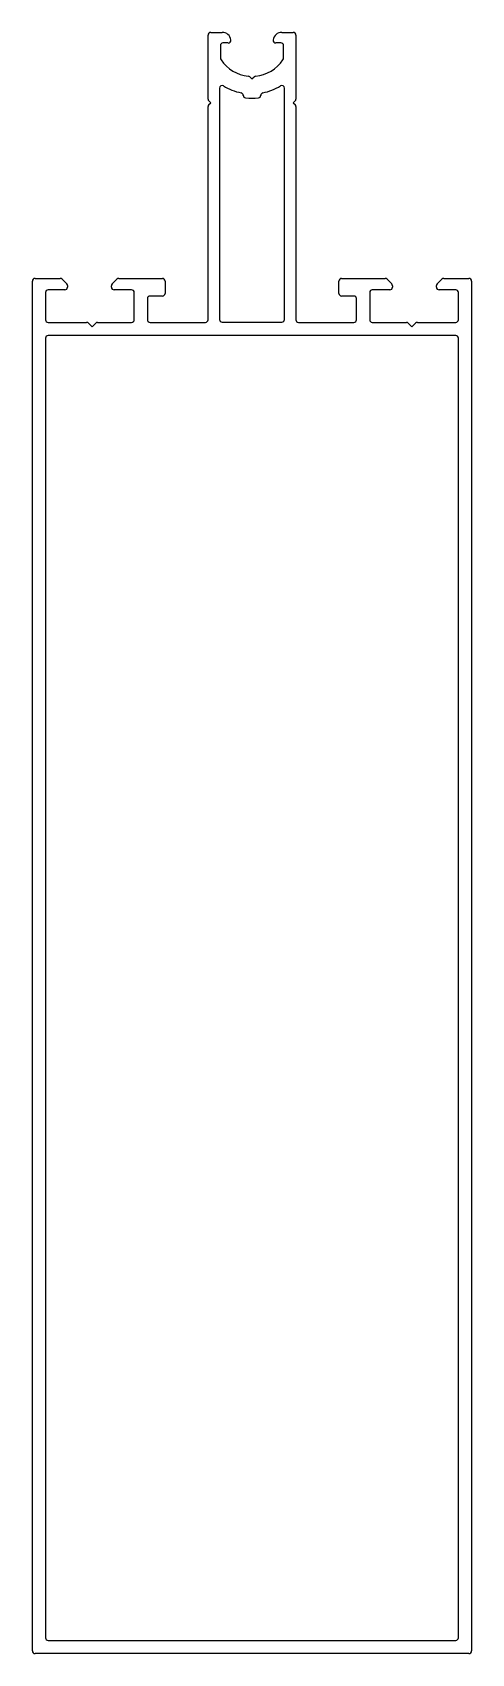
# Model space of a CAD drawing. Extents: x 29 to 79, y 9 to 194.
import ezdxf

# ---------------------------------------------------------------- set-up
doc = ezdxf.new("R2010")
doc.units = 0
doc.layers.get('0').update_dxf_attribs({"linetype": 'CONTINUOUS'})

msp = doc.modelspace()

# ---------------------------------------------------------------- linework, layer by layer
at = {"color": 0}
for p, q in [((49.1, 186.12), (49.1, 193.4)), ((49.4, 193.7), (50.71, 193.7)), ((50.5, 192.2), (50.5, 190.85)), ((51.4, 192.5), (50.8, 192.5)), ((57.4, 192.5), (56.8, 192.5)), ((57.5, 193.7), (58.8, 193.7)), ((57.7, 190.85), (57.7, 192.2)), ((59.1, 193.4), (59.1, 186.12)), ((53.87, 188.63), (54.1, 188.4)), ((54.1, 188.4), (54.34, 188.63)), ((50.4, 187.35), (50.4, 161.03)), ((53.1, 186.54), (53.1, 186.53)), ((55.1, 186.53), (55.1, 186.54)), ((57.8, 161.03), (57.8, 187.35)), ((49.1, 161), (49.1, 185.27)), ((49.4, 185.7), (49.19, 185.91)), ((49.19, 185.49), (49.4, 185.7)), ((59.02, 185.91), (58.8, 185.7)), ((58.8, 185.7), (59.02, 185.49)), ((59.1, 185.27), (59.1, 161)), ((29.1, 9.5), (29.1, 165.4)), ((29.4, 165.7), (32.28, 165.7)), ((32.8, 164.4), (30.9, 164.4)), ((32.49, 165.61), (33.03, 165.07)), ((33.1, 164.89), (33.1, 164.7)), ((38.1, 164.7), (38.1, 164.87)), ((38.19, 165.09), (38.71, 165.61)), ((40.4, 164.4), (38.4, 164.4)), ((38.93, 165.7), (43.9, 165.7)), ((44.2, 165.4), (44.2, 164)), ((64, 164), (64, 165.4)), ((64.3, 165.7), (69.28, 165.7)), ((69.8, 164.4), (67.8, 164.4)), ((69.49, 165.61), (70.02, 165.09)), ((70.1, 164.87), (70.1, 164.7)), ((75.1, 164.7), (75.1, 164.89)), ((75.18, 165.07), (75.72, 165.61)), ((77.3, 164.4), (75.4, 164.4)), ((75.93, 165.7), (78.8, 165.7)), ((79.1, 165.4), (79.1, 9.5)), ((30.6, 164.1), (30.6, 161)), ((40.7, 161), (40.7, 164.1)), ((42.2, 163.4), (42.2, 161)), ((43.9, 163.7), (42.5, 163.7)), ((65.7, 163.7), (64.3, 163.7)), ((66, 161), (66, 163.4)), ((67.5, 164.1), (67.5, 161)), ((77.6, 161), (77.6, 164.1)), ((30.9, 160.7), (35.28, 160.7)), ((35.49, 160.61), (35.9, 160.2)), ((35.9, 160.2), (36.31, 160.61)), ((36.53, 160.7), (40.4, 160.7)), ((42.5, 160.7), (48.8, 160.7)), ((50.7, 160.73), (57.5, 160.73)), ((59.4, 160.7), (65.7, 160.7)), ((67.8, 160.7), (71.68, 160.7)), ((71.89, 160.61), (72.3, 160.2)), ((72.3, 160.2), (72.72, 160.61)), ((72.93, 160.7), (77.3, 160.7)), ((30.6, 158.9), (30.6, 11)), ((77.3, 159.2), (30.9, 159.2)), ((77.6, 11), (77.6, 158.9)), ((30.9, 10.7), (77.3, 10.7)), ((78.8, 9.2), (29.4, 9.2))]:
    msp.add_line(p, q, dxfattribs=at)
for centre, radius, start, end in [((49.4, 193.4), 0.3, 90, 180), ((50.8, 192.2), 0.3, 90, 180), ((50.71, 192.7), 1, 8.2132, 90), ((51.41, 192.79), 0.296, 269.105, 9.1082), ((56.8, 192.8), 0.299, 171.6485, 270.1383), ((57.5, 192.7), 1, 90, 171.7868), ((57.4, 192.2), 0.3, 0, 90), ((58.8, 193.4), 0.3, 0, 90), ((51, 190.85), 0.5, 180, 214.0164), ((54.1, 192.94), 4.24, 214.0164, 264.3591), ((54.1, 192.94), 4.24, 275.6409, 325.9836), ((57.2, 190.85), 0.5, 325.9836, 360), ((53.66, 188.42), 0.3, 45, 84.3591), ((54.55, 188.42), 0.3, 95.6409, 135), ((50.7, 187.35), 0.3, 58.676, 180), ((54.1, 192.94), 6.24, 238.676, 258.5346), ((52.8, 186.53), 0.3, 0, 78.5346), ((53.4, 186.54), 0.3, 180, 263.7599), ((54.8, 186.54), 0.3, 276.2401, 360), ((55.4, 186.53), 0.3, 101.4654, 180), ((54.1, 192.94), 6.24, 281.4654, 301.324), ((57.5, 187.35), 0.3, 0, 121.324), ((49.4, 186.12), 0.3, 180, 225), ((49.4, 185.27), 0.3, 135, 180), ((54.1, 192.94), 6.74, 263.7599, 276.2401), ((58.8, 186.12), 0.3, 315, 0), ((58.8, 185.27), 0.3, 0, 45), ((29.4, 165.4), 0.3, 90, 180), ((30.9, 164.1), 0.3, 90, 180), ((32.28, 165.4), 0.3, 45, 90), ((32.8, 164.7), 0.3, 270, 360), ((32.85, 164.89), 0.25, 360, 45), ((38.4, 164.87), 0.3, 135, 180), ((38.4, 164.7), 0.3, 180, 270), ((38.93, 165.4), 0.3, 90, 135), ((40.4, 164.1), 0.3, 360, 90), ((43.9, 165.4), 0.3, 0, 90), ((64.3, 165.4), 0.3, 90, 180), ((67.8, 164.1), 0.3, 90, 180), ((69.28, 165.4), 0.3, 45, 90), ((69.8, 164.7), 0.3, 270, 360), ((69.8, 164.87), 0.3, 360, 45), ((75.35, 164.89), 0.25, 135, 180), ((75.4, 164.7), 0.3, 180, 270), ((75.93, 165.4), 0.3, 90, 135), ((77.3, 164.1), 0.3, 0, 90), ((78.8, 165.4), 0.3, 0, 90), ((42.5, 163.4), 0.3, 90, 180), ((43.9, 164), 0.3, 270, 360), ((64.3, 164), 0.3, 180, 270), ((65.7, 163.4), 0.3, 0, 90), ((30.9, 161), 0.3, 180, 270), ((35.28, 160.4), 0.3, 45, 90), ((36.53, 160.4), 0.3, 90, 135), ((40.4, 161), 0.3, 270, 360), ((42.5, 161), 0.3, 180, 270), ((48.8, 161), 0.3, 270, 360), ((50.7, 161.03), 0.3, 180, 270), ((57.5, 161.03), 0.3, 270, 0), ((59.4, 161), 0.3, 180, 270), ((65.7, 161), 0.3, 270, 360), ((67.8, 161), 0.3, 180, 270), ((71.68, 160.4), 0.3, 45, 90), ((72.93, 160.4), 0.3, 90, 135), ((77.3, 161), 0.3, 270, 360), ((30.9, 158.9), 0.3, 90, 180), ((77.3, 158.9), 0.3, 0, 90), ((29.4, 9.5), 0.3, 180, 270), ((30.9, 11), 0.3, 180, 270), ((77.3, 11), 0.3, 270, 360), ((78.8, 9.5), 0.3, 270, 360)]:
    msp.add_arc(centre, radius, start, end, dxfattribs=at)

doc.saveas('drawing.dxf')
